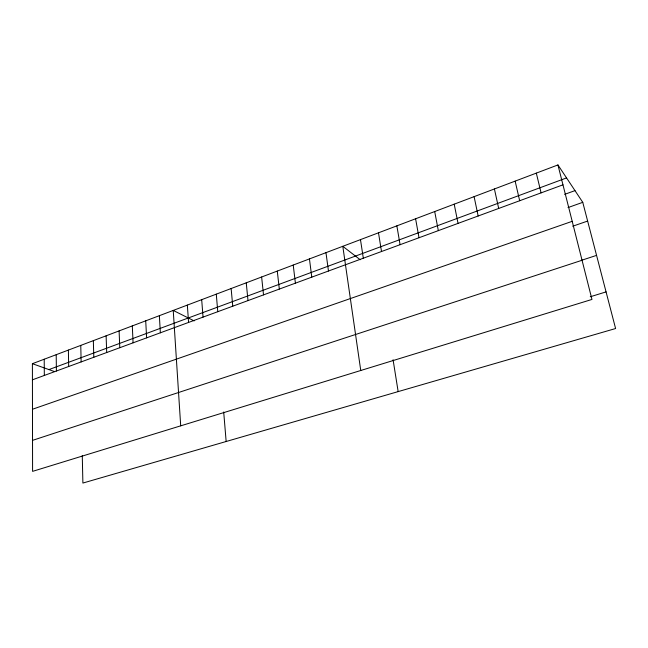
<?xml version="1.0" encoding="UTF-8"?>
<svg xmlns="http://www.w3.org/2000/svg" width="648" height="648" viewBox="0 0 648 648"><rect width="100%" height="100%" fill="white"/><g stroke="black" fill="none" stroke-linecap="round" stroke-linejoin="round"><path stroke-width="0.97" d="M557.936 164.94L591.964 299.433L32.586 471.363L32.4 363.69L557.936 164.94L582.763 202.33L615.6 328.528L82.887 483.06L82.272 455.649M48.916 369.587L566.555 177.917M32.424 379.825L562.966 184.826M564.635 194.368L574.987 190.617M568.013 207.571L582.763 202.33M32.481 409.253L572.2 221.324M572.719 226.217L587.639 221.057M581.345 260.358L596.565 255.377M32.538 440.365L582.05 260.261M590.271 296.768L606.066 291.892M32.4 363.69L54.432 371.555M194.157 320.906L173.235 310.424L180.703 425.841M360.207 259.726L342.8 246.305L360.758 370.502M536.317 173.121L541.088 192.869M515.144 181.124L519.672 200.742M494.408 188.965L498.693 208.445M474.101 196.644L478.159 215.995M454.199 204.169L458.039 223.39M434.703 211.548L438.332 230.639M415.595 218.773L419.013 237.735M396.86 225.86L400.083 244.693M378.489 232.802L381.518 251.521M393.077 359.753L398.156 391.603M360.474 239.614L363.317 258.204M325.968 252.663L328.471 271.018M309.444 258.916L311.785 277.15M293.22 265.048L295.407 283.168M277.279 271.083L279.32 289.081M261.63 276.996L263.517 294.889M246.248 282.812L247.998 300.591M231.134 288.53L232.754 306.196M216.286 294.143L217.769 311.704M223.698 412.007L226.152 441.499M201.69 299.668L203.051 317.115M187.345 305.095L188.576 322.437M159.359 315.673L160.364 332.805M145.719 320.833L146.61 337.859M132.305 325.904L133.083 342.833M119.102 330.901L119.783 347.725M106.118 335.81L106.693 352.536M93.336 340.637L93.814 357.267M80.765 345.4L81.146 361.924M68.388 350.074L68.672 366.509M56.206 354.683L56.4 371.021M44.21 359.219L44.323 375.459"/></g></svg>
